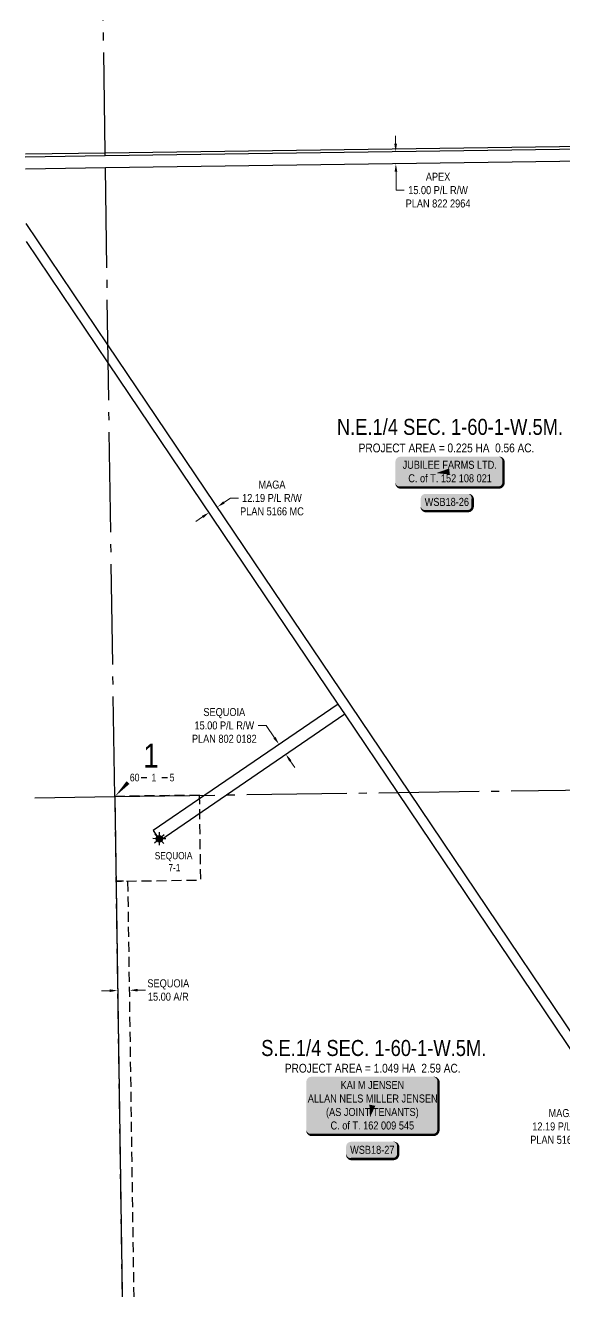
# Model space of a CAD drawing. Extents: x 57693 to 70573, y 5994359 to 6008381.
# Drawn here: x 64219 to 64892, y 5998706 to 6000287 of the extents above; entities that cross this region are included whole.
import ezdxf
from ezdxf.enums import TextEntityAlignment as Align

# ---------------------------------------------------------------- set-up
doc = ezdxf.new("R2010")
doc.units = 0
doc.header["$LTSCALE"] = 5
doc.header["$PDSIZE"] = -3
doc.linetypes.add('foc-ACCESSROAD', pattern=[3.75, 2.5, -1.25])
doc.linetypes.add('foc-QUARTERLINE', pattern=[33, 25, -3, 2, -3])
doc.layers.get('Defpoints').update_dxf_attribs({"color": 9})
for name, color, linetype in [('10', 1, 'Continuous'), ('9', 3, 'Continuous'), ('AS-OWNER', 7, 'Continuous'), ('C-RW', 13, 'Continuous'), ('C-SYMBOL', 7, 'Continuous'), ('C-WS-S', 8, 'Continuous'), ('F-AR', 190, 'foc-ACCESSROAD'), ('F-RW', 190, 'Continuous'), ('F-WS', 190, 'foc-ACCESSROAD'), ('L-AREAREQUIRED', 7, 'Continuous'), ('L-QSEC', 8, 'foc-QUARTERLINE'), ('L-SEC', 7, 'Continuous'), ('L-SECLBL', 7, 'Continuous'), ('L-TITLEDB', 4, 'Continuous'), ('P-APEX RECON-LINE LIST', 240, 'Continuous')]:
    doc.layers.add(name, color=color, linetype=linetype)
for name, color, linetype, lineweight in [('C-RW-T', 13, 'Continuous', 9), ('F-AR-T', 190, 'Continuous', 9), ('F-RW-T', 190, 'Continuous', 9), ('F-WS-T', 190, 'Continuous', 9)]:
    doc.layers.add(name, color=color, linetype=linetype, lineweight=lineweight)
doc.styles.add('100L', font='ARIALN.TTF', dxfattribs={"height": 11})
doc.styles.add('175L', font='ARIALN.TTF', dxfattribs={"height": 10})
doc.styles.add('80', font='ARIALN.TTF', dxfattribs={"height": 10})
doc.styles.add('80CG', font='ARIALN.TTF', dxfattribs={"height": 10})
doc.styles.add('80L', font='ARIALN.TTF', dxfattribs={"height": 10})
doc.styles.add('SIMPLEX', font='ARIALN.TTF')
doc.dimstyles.new('Compass 5 000', dxfattribs={"dimscale": 5, "dimtxt": 9, "dimasz": 2, "dimexe": 0.2, "dimexo": 0.0625, "dimgap": 0.5, "dimtad": 0, "dimtih": 1, "dimtoh": 1, "dimzin": 0, "dimdsep": 46, "dimtxsty": '80CG', "dimcen": 0.1, "dimse1": 1, "dimse2": 1, "dimclrd": 256, "dimclrt": 256, "dimaunit": 1, "dimadec": 4, "dimazin": 0, "dimtfac": 0.06, "dimtofl": 0, "dimtmove": 0, "dimatfit": 1, "dimfxl": 0.2, "dimtolj": 1, "dimtzin": 0, "dimlwd": -1, "dimarcsym": 0})

# ---------------------------------------------------------------- blocks, each defined once
blk = doc.blocks.new('L-SECLBL')
at = {"layer": '9', "color": 7}
for p, q in [((-5.1, -27.8), (-12.3, -27.8)), ((20.7, -27.8), (13.5, -27.8))]:
    blk.add_line(p, q, dxfattribs=at)
at = {"layer": '10', "color": 2, "style": 'SIMPLEX'}
blk.add_attdef('SEC', text='', height=30, dxfattribs=at).set_placement((0, 0), align=Align.MIDDLE)
at = {"layer": '10', "color": 5, "style": '80L'}
blk.add_attdef('TWP', text='', height=9.5, dxfattribs=at).set_placement((-14.4, -27.4), align=Align.MIDDLE_RIGHT)
blk.add_attdef('RGE', text='', height=9.5, dxfattribs=at).set_placement((3.6, -27.4), align=Align.MIDDLE_CENTER)
blk.add_attdef('MER', text='', height=9.5, dxfattribs=at).set_placement((23.2, -27.4), align=Align.MIDDLE_LEFT)
blk = doc.blocks.new('*U466')
h = blk.add_hatch(color=59)
edge = h.paths.add_edge_path()
edge.add_line((-61.5, -20), (61.5, -20))
edge.add_arc((61.5, -14), 6, 270, 360)
edge.add_line((67.5, -14), (67.5, 12.5))
edge.add_arc((61.5, 12.5), 6, 0, 90)
edge.add_line((61.5, 18.5), (-61.5, 18.5))
edge.add_arc((-61.5, 12.5), 6, 90, 180)
edge.add_line((-67.5, 12.5), (-67.5, -14))
edge.add_arc((-61.5, -14), 6, 180, 270)
at = {"color": 1, "flags": 128}
blk.add_lwpolyline([(-61.5, -20, 3, 3, 0), (61.5, -20, 3, 3, 0.414214), (67.5, -14, 3, 3, 0), (67.5, 12.5, 3, 0, 0.414214), (61.5, 18.5, 0, 0, 0), (-61.5, 18.5, 0, 0, 0.414214), (-67.5, 12.5, 0, 0, 0), (-67.5, -14, 0, 3, 0.414214)], format="xyseb", close=True, dxfattribs=at)
blk.add_lwpolyline([(-16.5, -1.9, 0, 7.5, 0), (0, 0, 0, 0, 0)], format="xyseb", dxfattribs=at)
at = {"color": 1, "style": '80'}
blk.add_attdef('ENTER_TEXT_001', (-36, -5), '', height=10, dxfattribs=at)
blk = doc.blocks.new('*D473')
at = {"layer": 'C-RW-T', "transparency": 16777216}
for p, q in [((64681.2, 6000139.5), (64681.1, 6000149.5)), ((64681.7, 6000104.5), (64682, 6000081.5)), ((64682, 6000081.5), (64692, 6000081.5))]:
    blk.add_line(p, q, dxfattribs=at)
for points in [[(64682.9, 6000139.5), (64679.5, 6000139.5), (64681.3, 6000129.5)], [(64683.3, 6000104.6), (64680, 6000104.5), (64681.5, 6000114.5)]]:
    blk.add_solid(points, dxfattribs=at)
at = {"layer": 'Defpoints', "color": 0, "transparency": 16777216}
for p in [(64677.8, 6000129.5), (64678, 6000114.5), (64681.5, 6000114.5)]:
    blk.add_point(p, dxfattribs=at)
at = {"layer": 'C-RW-T', "transparency": 16777216, "insert": (64734.2, 6000081.5), "char_height": 10, "attachment_point": 5, "style": '80CG'}
blk.add_mtext('\\A1;APEX\\P15.00 P/L R/W\\PPLAN 822 2964', dxfattribs=at)
blk = doc.blocks.new('*D476')
at = {"layer": 'Defpoints', "color": 0, "transparency": 16777216}
for p in [(64334.3, 5999070.5), (64349, 5999082.7), (64349.2, 5999070.8)]:
    blk.add_point(p, dxfattribs=at)
at = {"layer": 'F-AR-T', "transparency": 16777216}
for p, q in [((64359, 5999082.9), (64369, 5999083)), ((64324, 5999082.2), (64314, 5999082))]:
    blk.add_line(p, q, dxfattribs=at)
for points in [[(64324, 5999083.9), (64324.1, 5999080.5), (64334, 5999082.4)], [(64359, 5999084.5), (64359.1, 5999081.2), (64349, 5999082.7)]]:
    blk.add_solid(points, dxfattribs=at)
at = {"layer": 'F-AR-T', "transparency": 16777216, "insert": (64397.4, 5999083), "char_height": 10, "attachment_point": 5, "style": '80CG'}
blk.add_mtext('\\A1;SEQUOIA\\P15.00 A/R', dxfattribs=at)
blk = doc.blocks.new('*D478')
at = {"layer": 'Defpoints', "color": 0, "transparency": 16777216}
for p in [(64960.1, 5998941.4), (64950, 5998934.5), (64957.2, 5998924)]:
    blk.add_point(p, dxfattribs=at)
at = {"layer": 'F-RW-T', "transparency": 16777216}
for p, q in [((64975.6, 5998936.5), (64983.8, 5998942.1)), ((64940.7, 5998912.7), (64930.7, 5998912.7)), ((64948.9, 5998918.3), (64940.7, 5998912.7))]:
    blk.add_line(p, q, dxfattribs=at)
for points in [[(64974.6, 5998937.8), (64976.5, 5998935.1), (64967.3, 5998930.8)], [(64948, 5998919.7), (64949.9, 5998917), (64957.2, 5998924)]]:
    blk.add_solid(points, dxfattribs=at)
at = {"layer": 'F-RW-T', "transparency": 16777216, "insert": (64889.1, 5998912.7), "char_height": 10, "attachment_point": 5, "style": '80CG'}
blk.add_mtext('\\A1;MAGA\\P12.19 P/L R/W\\PPLAN 5166 MC', dxfattribs=at)
blk = doc.blocks.new('*D486')
at = {"layer": 'Defpoints', "color": 0, "transparency": 16777216}
for p in [(64457.8, 5999687.2), (64458.6, 5999686.1), (64447.7, 5999680.4)]:
    blk.add_point(p, dxfattribs=at)
at = {"layer": 'F-RW-T', "transparency": 16777216}
for p, q in [((64466.9, 5999691.6), (64475.2, 5999697.2)), ((64475.2, 5999697.2), (64485.2, 5999697.2)), ((64440.2, 5999673.7), (64431.9, 5999668.1))]:
    blk.add_line(p, q, dxfattribs=at)
for points in [[(64466, 5999693), (64467.8, 5999690.3), (64458.6, 5999686.1)], [(64439.3, 5999675), (64441.1, 5999672.3), (64448.5, 5999679.2)]]:
    blk.add_solid(points, dxfattribs=at)
at = {"layer": 'F-RW-T', "transparency": 16777216, "insert": (64526.8, 5999697.2), "char_height": 10, "attachment_point": 5, "style": '80CG'}
blk.add_mtext('\\A1;MAGA\\P12.19 P/L R/W\\PPLAN 5166 MC', dxfattribs=at)
blk = doc.blocks.new('*D487')
at = {"layer": 'Defpoints', "color": 0, "transparency": 16777216}
for p in [(64534.2, 5999388.7), (64535.6, 5999389.7), (64542.7, 5999376.3)]:
    blk.add_point(p, dxfattribs=at)
at = {"layer": 'F-RW-T', "transparency": 16777216}
for p, q in [((64519.5, 5999413.3), (64509.5, 5999413.3)), ((64530, 5999397.9), (64519.5, 5999413.3)), ((64549.7, 5999369), (64555.4, 5999360.8))]:
    blk.add_line(p, q, dxfattribs=at)
for points in [[(64531.4, 5999398.9), (64528.6, 5999397), (64535.6, 5999389.7)], [(64551.1, 5999370), (64548.4, 5999368.1), (64544.1, 5999377.3)]]:
    blk.add_solid(points, dxfattribs=at)
at = {"layer": 'F-RW-T', "transparency": 16777216, "insert": (64467.3, 5999413.3), "char_height": 10, "attachment_point": 5, "style": '80CG'}
blk.add_mtext('\\A1;SEQUOIA\\P15.00 P/L R/W\\PPLAN 802 0182', dxfattribs=at)
blk = doc.blocks.new('GAS')
h = blk.add_hatch(color=255)
h.dxf.hatch_style = 1
edge = h.paths.add_edge_path()
edge.add_arc((0, 0), 0.9, 0, 360)
for p, q in [((-0.81, 0), (-1.62, 0)), ((-0.57, 0.57), (-1.14, 1.14)), ((0, 0.81), (0, 1.62)), ((0.57, 0.57), (1.14, 1.14)), ((1.62, 0), (0.81, 0)), ((-0.57, -0.57), (-1.14, -1.14)), ((0, -0.81), (0, -1.62)), ((1.14, -1.14), (0.57, -0.57))]:
    blk.add_line(p, q)
blk.add_circle((0, 0), 0.8)
blk = doc.blocks.new('*U454')
h = blk.add_hatch(color=59)
edge = h.paths.add_edge_path()
edge.add_line((-76.5, -37), (76.5, -37))
edge.add_arc((76.5, -31), 6, 270, 360)
edge.add_line((82.5, -31), (82.5, 29.5))
edge.add_arc((76.5, 29.5), 6, 0, 90)
edge.add_line((76.5, 35.5), (-76.5, 35.5))
edge.add_arc((-76.5, 29.5), 6, 90, 180)
edge.add_line((-82.5, 29.5), (-82.5, -31))
edge.add_arc((-76.5, -31), 6, 180, 270)
at = {"color": 1, "flags": 128}
blk.add_lwpolyline([(-76.5, -37, 3, 3, 0), (76.5, -37, 3, 3, 0.414214), (82.5, -31, 3, 3, 0), (82.5, 29.5, 3, 0, 0.414214), (76.5, 35.5, 0, 0, 0), (-76.5, 35.5, 0, 0, 0.414214), (-82.5, 29.5, 0, 0, 0), (-82.5, -31, 0, 3, 0.414214)], format="xyseb", close=True, dxfattribs=at)
blk.add_lwpolyline([(-3, -15.2, 0, 7.5, 0), (0, 0, 0, 0, 0)], format="xyseb", dxfattribs=at)
at = {"color": 1, "style": '80'}
blk.add_attdef('ENTER_TEXT_001', (-36, -5), '', height=10, dxfattribs=at)
blk = doc.blocks.new('*U428')
at = {"true_color": 0xffffa8}
h = blk.add_hatch(color=51, dxfattribs=at)
edge = h.paths.add_edge_path()
edge.add_line((-26.5, -11.5), (26.5, -11.5))
edge.add_arc((26.5, -5.5), 6, 270, 360)
edge.add_line((32.5, -5.5), (32.5, 4))
edge.add_arc((26.5, 4), 6, 0, 90)
edge.add_line((26.5, 10), (-26.5, 10))
edge.add_arc((-26.5, 4), 6, 90, 180)
edge.add_line((-32.5, 4), (-32.5, -5.5))
edge.add_arc((-26.5, -5.5), 6, 180, 270)
at = {"color": 240, "flags": 128}
blk.add_lwpolyline([(-26.5, -11.5, 3, 3, 0), (26.5, -11.5, 3, 3, 0.414214), (32.5, -5.5, 3, 3, 0), (32.5, 4, 3, 0, 0.414214), (26.5, 10, 0, 0, 0), (-26.5, 10, 0, 0, 0.414214), (-32.5, 4, 0, 0, 0), (-32.5, -5.5, 0, 3, 0.414214)], format="xyseb", close=True, dxfattribs=at)
for points in [[(-24.7, -8.4, 0, 10, 0), (0, 0, 5, 5, 0)], [(21, -6.9, 0, 10, 0), (0, 0, 5, 5, 0)]]:
    blk.add_lwpolyline(points, format="xyseb", dxfattribs=at)
at = {"color": 4, "style": '80'}
blk.add_attdef('OTHER_001', (-14.7, -5), '', height=10, dxfattribs=at)

msp = doc.modelspace()

# ---------------------------------------------------------------- linework, layer by layer
at = {"layer": 'C-RW', "flags": 128}
for points in [[(65124.784, 6000135.571), (64318.526, 6000124.292), (64218.833, 6000122.908)], [(65124.999, 6000120.586), (64318.748, 6000109.309), (64219.051, 6000107.924)]]:
    msp.add_lwpolyline(points, dxfattribs=at)
at = {"layer": 'F-AR', "flags": 128}
msp.add_lwpolyline([(64357.155, 5998530.902), (64347.009, 5999219.05), (64332.022, 5999218.829), (64342.168, 5998530.681)], dxfattribs=at)
at = {"layer": 'F-RW', "flags": 128}
for points in [[(65145.004, 5998734.872), (65086.4, 5998753.974), (64698.392, 5999329.845), (64322.032, 5999888.394), (64220.047, 6000039.782)], [(65145.19, 5998722.001), (65078.639, 5998743.691), (64683.843, 5999329.636), (64617.824, 5999427.621), (64609.45, 5999440.05), (64322.364, 5999866.103), (64220.372, 6000017.497)], [(64609.45, 5999440.05), (64442.909, 5999326.187), (64378.443, 5999282.111), (64386.901, 5999269.738), (64470.032, 5999326.576), (64617.824, 5999427.621)]]:
    msp.add_lwpolyline(points, dxfattribs=at)
at = {"layer": 'F-WS', "flags": 128}
msp.add_lwpolyline([(64436.374, 5999326.237), (64330.464, 5999324.738), (64332.022, 5999218.829), (64437.932, 5999220.328)], close=True, dxfattribs=at)
at = {"layer": 'L-QSEC', "flags": 128}
for points in [[(64318.467, 6000128.287), (64307.552, 6000932.348)], [(64330.427, 5999324.576), (64318.467, 6000128.287)], [(64330.427, 5999324.576), (65136.324, 5999336.115)]]:
    msp.add_lwpolyline(points, dxfattribs=at)
at = {"layer": 'L-SEC', "flags": 128}
for points in [[(64218.905, 6000126.855), (64318.598, 6000128.238)], [(64318.598, 6000128.238), (65124.856, 6000139.519)]]:
    msp.add_lwpolyline(points, dxfattribs=at)
at = {"layer": 'L-SECLBL', "flags": 128}
msp.add_lwpolyline([(64330.7, 5999324.582, 0, 4.996, 0), (64347.025, 5999341.993, 4.996, 4.996, 0)], format="xyseb", dxfattribs=at)
at = {"layer": 'L-TITLEDB', "flags": 128}
for points in [[(64230.512, 5999323.146), (64330.427, 5999324.576)], [(64330.427, 5999324.576), (64342.16, 5998535.407)]]:
    msp.add_lwpolyline(points, dxfattribs=at)

# ---------------------------------------------------------------- block references
at = {"layer": 'AS-OWNER'}
ref = msp.add_blockref('*U466', (64748.463, 5999730.279), dxfattribs=dict(at, xscale=0.999252397, yscale=0.999252397, zscale=0.999252397, rotation=359.9999884413987))
ref.add_attrib('ENTER_TEXT_001', 'JUBILEE FARMS LTD.', (64689.967, 5999733.695), dxfattribs={"layer": '0', "color": 1, "height": 9.99252, "rotation": 359.999988, "style": '80'})
ref.add_attrib('ENTER_TEXT_002', 'C. of T. 152 108 021', (64697.059, 5999716.863), dxfattribs={"layer": '0', "color": 1, "height": 9.99252, "rotation": 359.999988, "style": '80'})
ref = msp.add_blockref('*U454', (64652.182, 5998939.212), dxfattribs=dict(at, xscale=0.999252397, yscale=0.999252397, zscale=0.999252397, rotation=359.9999884413987))
ref.add_attrib('ENTER_TEXT_001', 'KAI M JENSEN', (64612.485, 5998959.459), dxfattribs={"layer": '0', "color": 1, "height": 9.99252, "rotation": 359.999988, "style": '80'})
ref.add_attrib('ENTER_TEXT_002', 'ALLAN NELS MILLER JENSEN', (64571.557, 5998942.628), dxfattribs={"layer": '0', "color": 1, "height": 9.99252, "rotation": 359.999988, "style": '80'})
ref.add_attrib('ENTER_TEXT_003', '(AS JOINT TENANTS)', (64594.316, 5998925.796), dxfattribs={"layer": '0', "color": 1, "height": 9.99252, "rotation": 359.999988, "style": '80'})
ref.add_attrib('ENTER_TEXT_004', 'C. of T. 162 009 545', (64599.957, 5998908.965), dxfattribs={"layer": '0', "color": 1, "height": 9.99252, "rotation": 359.999988, "style": '80'})
at = {"layer": 'C-WS-S', "color": 3, "xscale": 4.996261984999968, "yscale": 4.996261984999968, "zscale": 4.996261984999968, "rotation": 358.3685995525098}
msp.add_blockref('GAS', (64386.18, 5999271.797), dxfattribs=at)
at = {"layer": 'L-SECLBL', "color": 3, "xscale": 0.999252397, "yscale": 0.999252397, "zscale": 0.999252397}
msp.add_blockref('L-SECLBL', (64375.818, 5999375.674), dxfattribs=at).add_auto_attribs({'SEC': '1', 'TWP': '60', 'RGE': '1', 'MER': '5'})
at = {"layer": 'P-APEX RECON-LINE LIST'}
ref = msp.add_blockref('*U428', (64744.975, 5999692.368), dxfattribs=dict(at, xscale=0.999252397, yscale=0.999252397, zscale=0.999252397, rotation=359.9999884413987))
ref.add_attrib('OTHER_001', 'WSB18-26', (64717.496, 5999687.368), dxfattribs={"layer": '0', "color": 4, "height": 9.9925, "rotation": 359.999988, "style": '80'})
ref = msp.add_blockref('*U428', (64651.894, 5998883.564), dxfattribs=dict(at, xscale=0.999252397, yscale=0.999252397, zscale=0.999252397, rotation=359.9999884413987))
ref.add_attrib('OTHER_001', 'WSB18-27', (64624.414, 5998878.565), dxfattribs={"layer": '0', "color": 4, "height": 9.9925, "rotation": 359.999988, "style": '80'})

# ---------------------------------------------------------------- texts
at = {"layer": 'C-SYMBOL', "color": 3, "style": '175L'}
for s, p in [('N.E.1/4 SEC. 1-60-1-W.5M.', (64749.07, 5999770.044)), ('S.E.1/4 SEC. 1-60-1-W.5M.', (64653.928, 5998994.685))]:
    msp.add_text(s, height=19.98505, rotation=359.999988, dxfattribs=at).set_placement(p, align=Align.BOTTOM_CENTER)
at = {"layer": 'F-WS-T', "insert": (64384.636, 5999255.167), "char_height": 8.99759, "attachment_point": 1, "rotation": 0.26693, "style": '80'}
msp.add_mtext_dynamic_manual_height_columns('\\pi-4.1536;SEQUOIA\\P\\pi12.853;7-1', width=38.22115, gutter_width=45.022, heights=[0], dxfattribs=at)
at = {"layer": 'L-AREAREQUIRED', "color": 5, "style": '100L'}
for s, p in [('PROJECT AREA = 0.225 HA  0.56 AC.', (64744.765, 5999750.925)), ('PROJECT AREA = 1.049 HA  2.59 AC.', (64652.642, 5998976.62))]:
    msp.add_text(s, height=10.99178, rotation=359.999988, dxfattribs=at).set_placement(p, align=Align.BOTTOM_CENTER)

# ---------------------------------------------------------------- dimensions: what is measured, and where the dimension line sits
at = {"layer": 'C-RW-T'}
dim = msp.add_linear_dim(base=(64681.537, 6000114.545), p1=(64677.791, 6000129.477), p2=(64677.998, 6000114.497), angle=270.79146, text='APEX\\P15.00 P/L R/W\\PPLAN 822 2964', dimstyle='Compass 5 000', dxfattribs=at)
dim.commit()
dim.dimension.update_dxf_attribs({"geometry": '*D473', "text_midpoint": (64734.214, 6000081.476), "dimtype": 161})
at = {"layer": 'F-AR-T'}
dim = msp.add_aligned_dim(p1=(64334.254, 5999070.506), p2=(64349.247, 5999070.792), distance=11.872, text='SEQUOIA\\P15.00 A/R', dimstyle='Compass 5 000', dxfattribs=at)
dim.commit()
dim.dimension.update_dxf_attribs({"geometry": '*D476', "text_midpoint": (64397.373, 5999083.044)})
at = {"layer": 'F-RW-T'}
for base, p1, p2, angle, text, picture, middle in [((64458.598, 5999686.052), (64447.749, 5999680.364), (64457.847, 5999687.166), 33.963439, 'MAGA\\P12.19 P/L R/W\\PPLAN 5166 MC', '*D486', (64526.802, 5999697.225)), ((64535.648, 5999389.679), (64542.651, 5999376.311), (64534.194, 5999388.685), 124.351075, 'SEQUOIA\\P15.00 P/L R/W\\PPLAN 802 0182', '*D487', (64467.31, 5999413.291))]:
    dim = msp.add_linear_dim(base=base, p1=p1, p2=p2, angle=angle, text=text, dimstyle='Compass 5 000', dxfattribs=at)
    dim.commit()
    dim.dimension.update_dxf_attribs({"geometry": picture, "text_midpoint": middle, "dimtype": 161})
dim = msp.add_aligned_dim(p1=(64960.114, 5998941.414), p2=(64950.02, 5998934.55), distance=12.797, text='MAGA\\P12.19 P/L R/W\\PPLAN 5166 MC', dimstyle='Compass 5 000', dxfattribs=at)
dim.commit()
dim.dimension.update_dxf_attribs({"geometry": '*D478', "text_midpoint": (64889.06, 5998912.721)})

doc.saveas('drawing.dxf')
